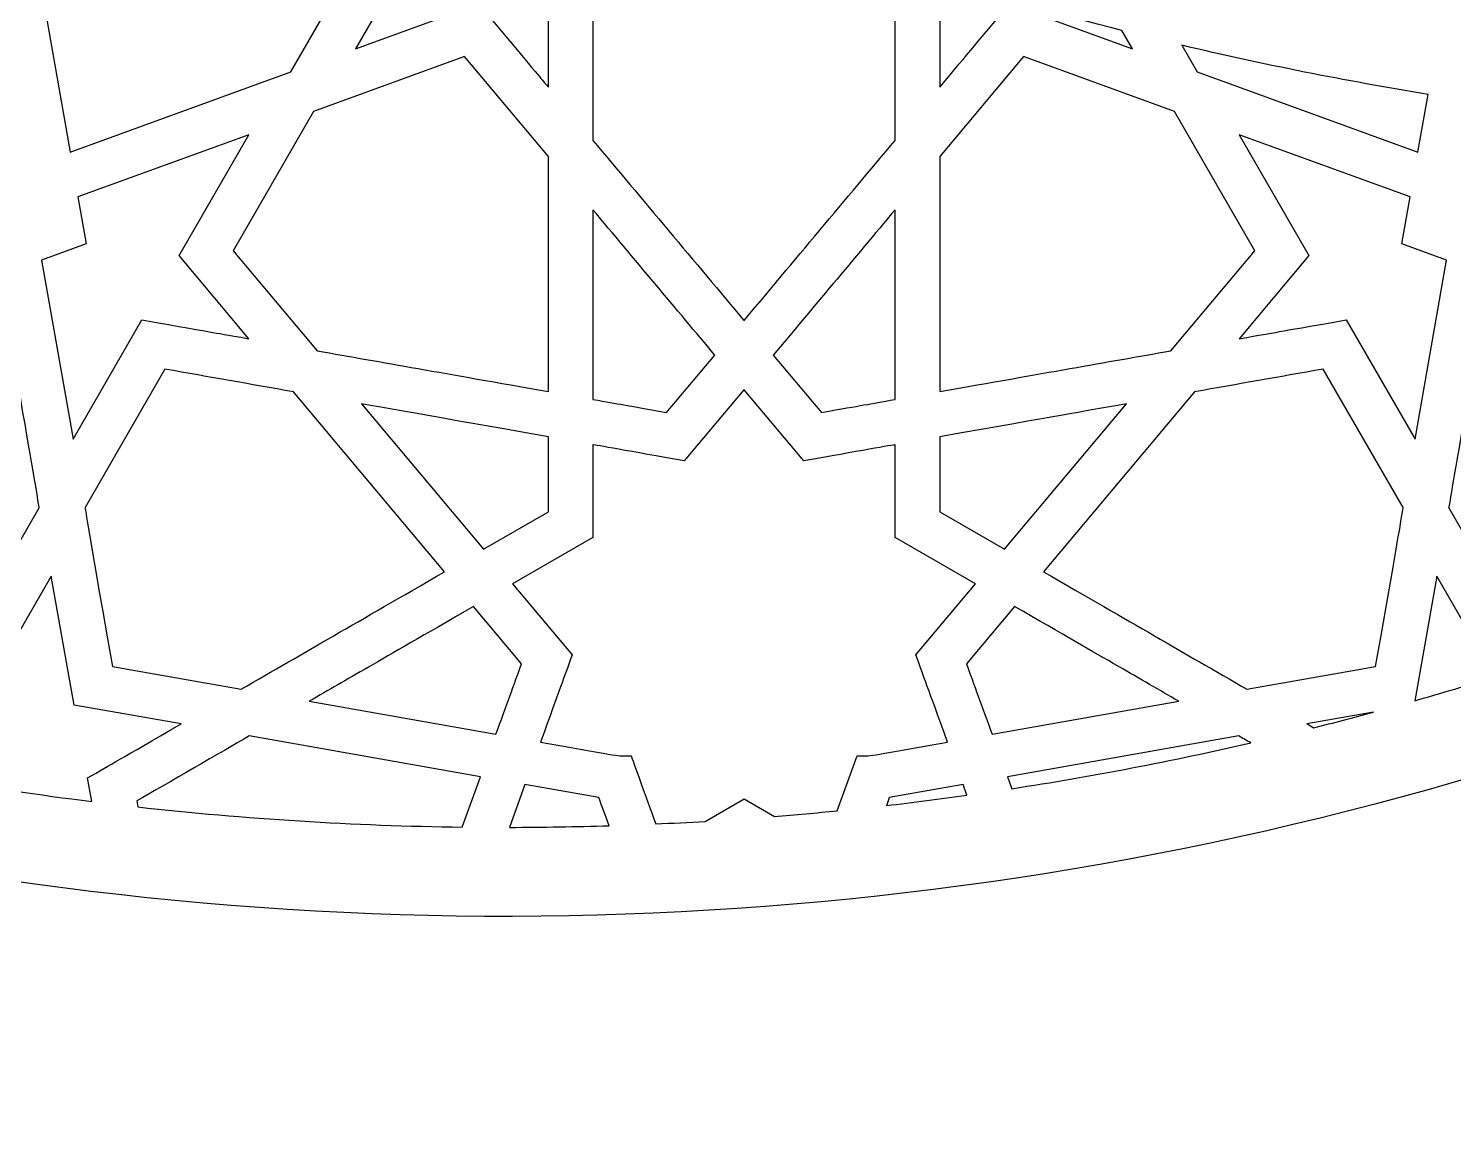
# Model space of a CAD drawing. Header units: millimetres. Extents: x -117 to 92, y -106 to 100.
# Drawn here: x -4.35 to 38.02, y -105.9 to -73.44 of the extents above; entities that cross this region are included whole.
import ezdxf

# ---------------------------------------------------------------- set-up
doc = ezdxf.new("R2010")
doc.units = ezdxf.units.MM
doc.header["$MEASUREMENT"] = 0
doc.layers.add('layer 1', color=7, linetype='Continuous')

msp = doc.modelspace()

# ---------------------------------------------------------------- linework, layer by layer
at = {"layer": 'layer 1', "color": 250}
for points, knots in [([(57.6633, -74.0462), (-35.9847, -77.3063), (-82.6981, 35.9438), (-17.6417, 100.1639), (-17.6417, 100.1639), (-115.9306, 72.747), (-116.9045, -66.9385), (-19.0207, -95.6874), (-19.0207, -95.6874), (15.7699, -105.9025), (54.2608, -97.1744), (81.3982, -70.3781), (81.3982, -70.3781), (73.7401, -72.5155), (65.72, -73.7644), (57.6633, -74.0462)], [0, 0, 0, 0, 0.2, 0.2, 0.2, 0.2, 0.4, 0.4, 0.4, 0.4, 0.6, 0.6, 0.6, 0.6, 1, 1, 1, 1]), ([(57.6633, -74.0462), (-35.9847, -77.3063), (-82.6981, 35.9438), (-17.6417, 100.1639), (-17.6417, 100.1639), (-115.9306, 72.747), (-116.9045, -66.9385), (-19.0207, -95.6874), (-19.0207, -95.6874), (15.7699, -105.9025), (54.2608, -97.1744), (81.3982, -70.3781), (81.3982, -70.3781), (73.7401, -72.5155), (65.72, -73.7644), (57.6633, -74.0462)], [0, 0, 0, 0, 0.2, 0.2, 0.2, 0.2, 0.4, 0.4, 0.4, 0.4, 0.6, 0.6, 0.6, 0.6, 1, 1, 1, 1]), ([(-4.3286, -70.2448), (-4.3286, -70.2448), (-1.9745, -66.1671), (-1.9745, -66.1671), (-1.9745, -66.1671), (-1.9745, -66.1671), (2.5139, -67.3706), (2.5139, -67.3706), (2.5139, -67.3706), (2.5139, -67.3706), (5.8007, -70.656), (5.8007, -70.656), (5.8007, -70.656), (5.8007, -70.656), (3.4463, -74.7339), (3.4463, -74.7339), (3.4463, -74.7339), (3.4463, -74.7339), (-3.1157, -77.1215), (-3.1157, -77.1215), (-3.1157, -77.1215), (-3.1157, -77.1215), (-4.3286, -70.2448), (-4.3286, -70.2448)], [0, 0, 0, 0, 0.1428571, 0.1428571, 0.1428571, 0.1428571, 0.2857143, 0.2857143, 0.2857143, 0.2857143, 0.4285714, 0.4285714, 0.4285714, 0.4285714, 0.5714286, 0.5714286, 0.5714286, 0.5714286, 0.7142857, 0.7142857, 0.7142857, 0.7142857, 1, 1, 1, 1]), ([(-4.3286, -70.2448), (-4.3286, -70.2448), (-1.9745, -66.1671), (-1.9745, -66.1671), (-1.9745, -66.1671), (-1.9745, -66.1671), (2.5139, -67.3706), (2.5139, -67.3706), (2.5139, -67.3706), (2.5139, -67.3706), (5.8007, -70.656), (5.8007, -70.656), (5.8007, -70.656), (5.8007, -70.656), (3.4463, -74.7339), (3.4463, -74.7339), (3.4463, -74.7339), (3.4463, -74.7339), (-3.1157, -77.1215), (-3.1157, -77.1215), (-3.1157, -77.1215), (-3.1157, -77.1215), (-4.3286, -70.2448), (-4.3286, -70.2448)], [0, 0, 0, 0, 0.1428571, 0.1428571, 0.1428571, 0.1428571, 0.2857143, 0.2857143, 0.2857143, 0.2857143, 0.4285714, 0.4285714, 0.4285714, 0.4285714, 0.5714286, 0.5714286, 0.5714286, 0.5714286, 0.7142857, 0.7142857, 0.7142857, 0.7142857, 1, 1, 1, 1]), ([(11.1178, -67.5431), (11.1178, -67.5431), (11.1178, -69.6754), (11.1178, -69.6754), (11.1178, -69.6754), (11.1178, -69.6754), (14.726, -70.6417), (14.726, -70.6417), (14.726, -70.6417), (14.726, -70.6417), (11.1062, -71.9596), (11.1062, -71.9596), (11.1062, -71.9596), (11.1062, -71.9596), (11.1062, -75.1882), (11.1062, -75.1882), (11.1062, -75.1882), (10.7541, -74.7683), (11.0945, -75.174), (9.0311, -72.7152), (9.0311, -72.7152), (9.0311, -72.7152), (5.3725, -74.0456), (5.3725, -74.0456), (5.3725, -74.0456), (5.3725, -74.0456), (7.4553, -70.4377), (7.4553, -70.4377), (7.4553, -70.4377), (7.4553, -70.4377), (5.0712, -68.0547), (5.0712, -68.0547), (5.0712, -68.0547), (5.0712, -68.0547), (8.3256, -68.9275), (8.3256, -68.9275), (8.3256, -68.9275), (8.3256, -68.9275), (9.5427, -66.8193), (9.5427, -66.8193), (9.5427, -66.8193), (10.0655, -67.0651), (10.5908, -67.3061), (11.1178, -67.5431)], [0, 0, 0, 0, 0.0833333, 0.0833333, 0.0833333, 0.0833333, 0.1666667, 0.1666667, 0.1666667, 0.1666667, 0.25, 0.25, 0.25, 0.25, 0.3333333, 0.3333333, 0.3333333, 0.3333333, 0.4166667, 0.4166667, 0.4166667, 0.4166667, 0.5, 0.5, 0.5, 0.5, 0.5833333, 0.5833333, 0.5833333, 0.5833333, 0.6666667, 0.6666667, 0.6666667, 0.6666667, 0.75, 0.75, 0.75, 0.75, 0.8333333, 0.8333333, 0.8333333, 0.8333333, 1, 1, 1, 1]), ([(11.1178, -67.5431), (11.1178, -67.5431), (11.1178, -69.6754), (11.1178, -69.6754), (11.1178, -69.6754), (11.1178, -69.6754), (14.726, -70.6417), (14.726, -70.6417), (14.726, -70.6417), (14.726, -70.6417), (11.1062, -71.9596), (11.1062, -71.9596), (11.1062, -71.9596), (11.1062, -71.9596), (11.1062, -75.1882), (11.1062, -75.1882), (11.1062, -75.1882), (10.7541, -74.7683), (11.0945, -75.174), (9.0311, -72.7152), (9.0311, -72.7152), (9.0311, -72.7152), (5.3725, -74.0456), (5.3725, -74.0456), (5.3725, -74.0456), (5.3725, -74.0456), (7.4553, -70.4377), (7.4553, -70.4377), (7.4553, -70.4377), (7.4553, -70.4377), (5.0712, -68.0547), (5.0712, -68.0547), (5.0712, -68.0547), (5.0712, -68.0547), (8.3256, -68.9275), (8.3256, -68.9275), (8.3256, -68.9275), (8.3256, -68.9275), (9.5427, -66.8193), (9.5427, -66.8193), (9.5427, -66.8193), (10.0655, -67.0651), (10.5908, -67.3061), (11.1178, -67.5431)], [0, 0, 0, 0, 0.0833333, 0.0833333, 0.0833333, 0.0833333, 0.1666667, 0.1666667, 0.1666667, 0.1666667, 0.25, 0.25, 0.25, 0.25, 0.3333333, 0.3333333, 0.3333333, 0.3333333, 0.4166667, 0.4166667, 0.4166667, 0.4166667, 0.5, 0.5, 0.5, 0.5, 0.5833333, 0.5833333, 0.5833333, 0.5833333, 0.6666667, 0.6666667, 0.6666667, 0.6666667, 0.75, 0.75, 0.75, 0.75, 0.8333333, 0.8333333, 0.8333333, 0.8333333, 1, 1, 1, 1]), ([(16.9277, -82.1192), (16.9277, -82.1192), (16.9245, -82.1154), (16.9245, -82.1154), (16.9245, -82.1154), (16.9245, -82.1154), (16.921, -82.1192), (16.921, -82.1192), (16.921, -82.1192), (15.5011, -80.4291), (13.8501, -78.4598), (12.4305, -76.7665), (12.4305, -76.7665), (12.4305, -76.4127), (12.4305, -73.6028), (12.4305, -72.8866), (12.4305, -72.8866), (12.4305, -72.8866), (16.9192, -71.2519), (16.9192, -71.2519), (16.9192, -71.2519), (16.9192, -71.2519), (21.4182, -72.8866), (21.4182, -72.8866), (21.4182, -72.8866), (21.4182, -73.2129), (21.4182, -76.0437), (21.4182, -76.7665), (21.4182, -76.7665), (19.9986, -78.4598), (18.3476, -80.4291), (16.9277, -82.1192)], [0, 0, 0, 0, 0.1111111, 0.1111111, 0.1111111, 0.1111111, 0.2222222, 0.2222222, 0.2222222, 0.2222222, 0.3333333, 0.3333333, 0.3333333, 0.3333333, 0.4444444, 0.4444444, 0.4444444, 0.4444444, 0.5555556, 0.5555556, 0.5555556, 0.5555556, 0.6666667, 0.6666667, 0.6666667, 0.6666667, 0.7777778, 0.7777778, 0.7777778, 0.7777778, 1, 1, 1, 1]), ([(16.9277, -82.1192), (16.9277, -82.1192), (16.9245, -82.1154), (16.9245, -82.1154), (16.9245, -82.1154), (16.9245, -82.1154), (16.921, -82.1192), (16.921, -82.1192), (16.921, -82.1192), (15.5011, -80.4291), (13.8501, -78.4598), (12.4305, -76.7665), (12.4305, -76.7665), (12.4305, -76.4127), (12.4305, -73.6028), (12.4305, -72.8866), (12.4305, -72.8866), (12.4305, -72.8866), (16.9192, -71.2519), (16.9192, -71.2519), (16.9192, -71.2519), (16.9192, -71.2519), (21.4182, -72.8866), (21.4182, -72.8866), (21.4182, -72.8866), (21.4182, -73.2129), (21.4182, -76.0437), (21.4182, -76.7665), (21.4182, -76.7665), (19.9986, -78.4598), (18.3476, -80.4291), (16.9277, -82.1192)], [0, 0, 0, 0, 0.1111111, 0.1111111, 0.1111111, 0.1111111, 0.2222222, 0.2222222, 0.2222222, 0.2222222, 0.3333333, 0.3333333, 0.3333333, 0.3333333, 0.4444444, 0.4444444, 0.4444444, 0.4444444, 0.5555556, 0.5555556, 0.5555556, 0.5555556, 0.6666667, 0.6666667, 0.6666667, 0.6666667, 0.7777778, 0.7777778, 0.7777778, 0.7777778, 1, 1, 1, 1]), ([(28.163, -73.5023), (28.163, -73.5023), (28.4766, -74.0456), (28.4766, -74.0456), (28.4766, -74.0456), (28.4766, -74.0456), (24.8176, -72.7152), (24.8176, -72.7152), (24.8176, -72.7152), (23.9318, -73.771), (23.628, -74.1326), (22.7425, -75.1882), (22.7425, -75.1882), (22.7425, -75.1882), (22.7425, -71.9635), (22.7425, -71.9635), (22.7425, -71.9635), (24.5325, -72.5248), (26.3398, -73.0373), (28.163, -73.5023)], [0, 0, 0, 0, 0.1666667, 0.1666667, 0.1666667, 0.1666667, 0.3333333, 0.3333333, 0.3333333, 0.3333333, 0.5, 0.5, 0.5, 0.5, 0.6666667, 0.6666667, 0.6666667, 0.6666667, 1, 1, 1, 1]), ([(28.163, -73.5023), (28.163, -73.5023), (28.4766, -74.0456), (28.4766, -74.0456), (28.4766, -74.0456), (28.4766, -74.0456), (24.8176, -72.7152), (24.8176, -72.7152), (24.8176, -72.7152), (23.9318, -73.771), (23.628, -74.1326), (22.7425, -75.1882), (22.7425, -75.1882), (22.7425, -75.1882), (22.7425, -71.9635), (22.7425, -71.9635), (22.7425, -71.9635), (24.5325, -72.5248), (26.3398, -73.0373), (28.163, -73.5023)], [0, 0, 0, 0, 0.1666667, 0.1666667, 0.1666667, 0.1666667, 0.3333333, 0.3333333, 0.3333333, 0.3333333, 0.5, 0.5, 0.5, 0.5, 0.6666667, 0.6666667, 0.6666667, 0.6666667, 1, 1, 1, 1]), ([(37.2685, -75.3985), (37.2685, -75.3985), (36.9648, -77.1215), (36.9648, -77.1215), (36.9648, -77.1215), (36.9648, -77.1215), (30.4028, -74.7339), (30.4028, -74.7339), (30.4028, -74.7339), (30.4028, -74.7339), (29.9452, -73.9415), (29.9452, -73.9415), (29.9452, -73.9415), (32.3614, -74.513), (34.804, -74.9985), (37.2685, -75.3985)], [0, 0, 0, 0, 0.2, 0.2, 0.2, 0.2, 0.4, 0.4, 0.4, 0.4, 0.6, 0.6, 0.6, 0.6, 1, 1, 1, 1]), ([(37.2685, -75.3985), (37.2685, -75.3985), (36.9648, -77.1215), (36.9648, -77.1215), (36.9648, -77.1215), (36.9648, -77.1215), (30.4028, -74.7339), (30.4028, -74.7339), (30.4028, -74.7339), (30.4028, -74.7339), (29.9452, -73.9415), (29.9452, -73.9415), (29.9452, -73.9415), (32.3614, -74.513), (34.804, -74.9985), (37.2685, -75.3985)], [0, 0, 0, 0, 0.2, 0.2, 0.2, 0.2, 0.4, 0.4, 0.4, 0.4, 0.6, 0.6, 0.6, 0.6, 1, 1, 1, 1]), ([(4.2291, -83.0202), (4.2291, -83.0202), (4.2284, -83.0199), (4.2284, -83.0199), (4.2284, -83.0199), (4.2284, -83.0199), (4.2284, -83.0199), (4.2284, -83.0199), (4.2284, -83.0199), (4.2284, -83.0199), (1.735, -80.048), (1.735, -80.048), (1.735, -80.048), (1.735, -80.048), (4.1219, -75.9094), (4.1219, -75.9094), (4.1219, -75.9094), (4.1219, -75.9094), (8.6127, -74.2766), (8.6127, -74.2766), (8.6127, -74.2766), (8.6127, -74.2766), (11.1062, -77.2481), (11.1062, -77.2481), (11.1062, -77.2481), (11.1062, -78.1294), (11.1062, -83.3811), (11.1062, -84.2334), (11.1062, -84.2334), (7.983, -83.6831), (6.1891, -83.3673), (4.2291, -83.0202)], [0, 0, 0, 0, 0.1111111, 0.1111111, 0.1111111, 0.1111111, 0.2222222, 0.2222222, 0.2222222, 0.2222222, 0.3333333, 0.3333333, 0.3333333, 0.3333333, 0.4444444, 0.4444444, 0.4444444, 0.4444444, 0.5555556, 0.5555556, 0.5555556, 0.5555556, 0.6666667, 0.6666667, 0.6666667, 0.6666667, 0.7777778, 0.7777778, 0.7777778, 0.7777778, 1, 1, 1, 1]), ([(4.2291, -83.0202), (4.2291, -83.0202), (4.2284, -83.0199), (4.2284, -83.0199), (4.2284, -83.0199), (4.2284, -83.0199), (4.2284, -83.0199), (4.2284, -83.0199), (4.2284, -83.0199), (4.2284, -83.0199), (1.735, -80.048), (1.735, -80.048), (1.735, -80.048), (1.735, -80.048), (4.1219, -75.9094), (4.1219, -75.9094), (4.1219, -75.9094), (4.1219, -75.9094), (8.6127, -74.2766), (8.6127, -74.2766), (8.6127, -74.2766), (8.6127, -74.2766), (11.1062, -77.2481), (11.1062, -77.2481), (11.1062, -77.2481), (11.1062, -78.1294), (11.1062, -83.3811), (11.1062, -84.2334), (11.1062, -84.2334), (7.983, -83.6831), (6.1891, -83.3673), (4.2291, -83.0202)], [0, 0, 0, 0, 0.1111111, 0.1111111, 0.1111111, 0.1111111, 0.2222222, 0.2222222, 0.2222222, 0.2222222, 0.3333333, 0.3333333, 0.3333333, 0.3333333, 0.4444444, 0.4444444, 0.4444444, 0.4444444, 0.5555556, 0.5555556, 0.5555556, 0.5555556, 0.6666667, 0.6666667, 0.6666667, 0.6666667, 0.7777778, 0.7777778, 0.7777778, 0.7777778, 1, 1, 1, 1]), ([(22.7425, -77.2481), (22.7425, -77.2481), (25.236, -74.2766), (25.236, -74.2766), (25.236, -74.2766), (25.236, -74.2766), (29.7268, -75.9094), (29.7268, -75.9094), (29.7268, -75.9094), (29.7268, -75.9094), (32.1137, -80.048), (32.1137, -80.048), (32.1137, -80.048), (32.1137, -80.048), (29.6206, -83.0199), (29.6206, -83.0199), (29.6206, -83.0199), (29.6206, -83.0199), (29.6203, -83.0199), (29.6203, -83.0199), (29.6203, -83.0199), (29.6203, -83.0199), (29.6199, -83.0202), (29.6199, -83.0202), (29.6199, -83.0202), (27.6592, -83.3673), (25.8636, -83.6831), (22.7425, -84.2334), (22.7425, -84.2334), (22.7425, -83.3578), (22.7425, -78.119), (22.7425, -77.2481)], [0, 0, 0, 0, 0.1111111, 0.1111111, 0.1111111, 0.1111111, 0.2222222, 0.2222222, 0.2222222, 0.2222222, 0.3333333, 0.3333333, 0.3333333, 0.3333333, 0.4444444, 0.4444444, 0.4444444, 0.4444444, 0.5555556, 0.5555556, 0.5555556, 0.5555556, 0.6666667, 0.6666667, 0.6666667, 0.6666667, 0.7777778, 0.7777778, 0.7777778, 0.7777778, 1, 1, 1, 1]), ([(22.7425, -77.2481), (22.7425, -77.2481), (25.236, -74.2766), (25.236, -74.2766), (25.236, -74.2766), (25.236, -74.2766), (29.7268, -75.9094), (29.7268, -75.9094), (29.7268, -75.9094), (29.7268, -75.9094), (32.1137, -80.048), (32.1137, -80.048), (32.1137, -80.048), (32.1137, -80.048), (29.6206, -83.0199), (29.6206, -83.0199), (29.6206, -83.0199), (29.6206, -83.0199), (29.6203, -83.0199), (29.6203, -83.0199), (29.6203, -83.0199), (29.6203, -83.0199), (29.6199, -83.0202), (29.6199, -83.0202), (29.6199, -83.0202), (27.6592, -83.3673), (25.8636, -83.6831), (22.7425, -84.2334), (22.7425, -84.2334), (22.7425, -83.3578), (22.7425, -78.119), (22.7425, -77.2481)], [0, 0, 0, 0, 0.1111111, 0.1111111, 0.1111111, 0.1111111, 0.2222222, 0.2222222, 0.2222222, 0.2222222, 0.3333333, 0.3333333, 0.3333333, 0.3333333, 0.4444444, 0.4444444, 0.4444444, 0.4444444, 0.5555556, 0.5555556, 0.5555556, 0.5555556, 0.6666667, 0.6666667, 0.6666667, 0.6666667, 0.7777778, 0.7777778, 0.7777778, 0.7777778, 1, 1, 1, 1]), ([(-2.6359, -79.8413), (-2.6359, -79.8413), (-2.8822, -78.4453), (-2.8822, -78.4453), (-2.8822, -78.4453), (-2.8822, -78.4453), (2.1964, -76.5976), (2.1964, -76.5976), (2.1964, -76.5976), (2.1964, -76.5976), (0.1249, -80.1896), (0.1249, -80.1896), (0.1249, -80.1896), (0.1249, -80.1896), (2.201, -82.6633), (2.201, -82.6633), (2.201, -82.6633), (0.8065, -82.418), (1.5028, -82.5401), (-0.9807, -82.1029), (-0.9807, -82.1029), (-0.9807, -82.1029), (-3.03, -85.6495), (-3.03, -85.6495), (-3.03, -85.6495), (-3.03, -85.6495), (-3.968, -80.3261), (-3.968, -80.3261), (-3.968, -80.3261), (-3.968, -80.3261), (-2.6359, -79.8413), (-2.6359, -79.8413)], [0, 0, 0, 0, 0.1111111, 0.1111111, 0.1111111, 0.1111111, 0.2222222, 0.2222222, 0.2222222, 0.2222222, 0.3333333, 0.3333333, 0.3333333, 0.3333333, 0.4444444, 0.4444444, 0.4444444, 0.4444444, 0.5555556, 0.5555556, 0.5555556, 0.5555556, 0.6666667, 0.6666667, 0.6666667, 0.6666667, 0.7777778, 0.7777778, 0.7777778, 0.7777778, 1, 1, 1, 1]), ([(-2.6359, -79.8413), (-2.6359, -79.8413), (-2.8822, -78.4453), (-2.8822, -78.4453), (-2.8822, -78.4453), (-2.8822, -78.4453), (2.1964, -76.5976), (2.1964, -76.5976), (2.1964, -76.5976), (2.1964, -76.5976), (0.1249, -80.1896), (0.1249, -80.1896), (0.1249, -80.1896), (0.1249, -80.1896), (2.201, -82.6633), (2.201, -82.6633), (2.201, -82.6633), (0.8065, -82.418), (1.5028, -82.5401), (-0.9807, -82.1029), (-0.9807, -82.1029), (-0.9807, -82.1029), (-3.03, -85.6495), (-3.03, -85.6495), (-3.03, -85.6495), (-3.03, -85.6495), (-3.968, -80.3261), (-3.968, -80.3261), (-3.968, -80.3261), (-3.968, -80.3261), (-2.6359, -79.8413), (-2.6359, -79.8413)], [0, 0, 0, 0, 0.1111111, 0.1111111, 0.1111111, 0.1111111, 0.2222222, 0.2222222, 0.2222222, 0.2222222, 0.3333333, 0.3333333, 0.3333333, 0.3333333, 0.4444444, 0.4444444, 0.4444444, 0.4444444, 0.5555556, 0.5555556, 0.5555556, 0.5555556, 0.6666667, 0.6666667, 0.6666667, 0.6666667, 0.7777778, 0.7777778, 0.7777778, 0.7777778, 1, 1, 1, 1]), ([(34.8298, -82.1029), (32.4436, -82.5231), (32.9791, -82.429), (31.6481, -82.6633), (31.6481, -82.6633), (31.6481, -82.6633), (33.7238, -80.1896), (33.7238, -80.1896), (33.7238, -80.1896), (33.7238, -80.1896), (31.6523, -76.5976), (31.6523, -76.5976), (31.6523, -76.5976), (31.6523, -76.5976), (36.7309, -78.4453), (36.7309, -78.4453), (36.7309, -78.4453), (36.7309, -78.4453), (36.4846, -79.8413), (36.4846, -79.8413), (36.4846, -79.8413), (36.4846, -79.8413), (37.8167, -80.3261), (37.8167, -80.3261), (37.8167, -80.3261), (37.8167, -80.3261), (36.8787, -85.6495), (36.8787, -85.6495), (36.8787, -85.6495), (36.8787, -85.6495), (34.8298, -82.1029), (34.8298, -82.1029)], [0, 0, 0, 0, 0.1111111, 0.1111111, 0.1111111, 0.1111111, 0.2222222, 0.2222222, 0.2222222, 0.2222222, 0.3333333, 0.3333333, 0.3333333, 0.3333333, 0.4444444, 0.4444444, 0.4444444, 0.4444444, 0.5555556, 0.5555556, 0.5555556, 0.5555556, 0.6666667, 0.6666667, 0.6666667, 0.6666667, 0.7777778, 0.7777778, 0.7777778, 0.7777778, 1, 1, 1, 1]), ([(34.8298, -82.1029), (32.4436, -82.5231), (32.9791, -82.429), (31.6481, -82.6633), (31.6481, -82.6633), (31.6481, -82.6633), (33.7238, -80.1896), (33.7238, -80.1896), (33.7238, -80.1896), (33.7238, -80.1896), (31.6523, -76.5976), (31.6523, -76.5976), (31.6523, -76.5976), (31.6523, -76.5976), (36.7309, -78.4453), (36.7309, -78.4453), (36.7309, -78.4453), (36.7309, -78.4453), (36.4846, -79.8413), (36.4846, -79.8413), (36.4846, -79.8413), (36.4846, -79.8413), (37.8167, -80.3261), (37.8167, -80.3261), (37.8167, -80.3261), (37.8167, -80.3261), (36.8787, -85.6495), (36.8787, -85.6495), (36.8787, -85.6495), (36.8787, -85.6495), (34.8298, -82.1029), (34.8298, -82.1029)], [0, 0, 0, 0, 0.1111111, 0.1111111, 0.1111111, 0.1111111, 0.2222222, 0.2222222, 0.2222222, 0.2222222, 0.3333333, 0.3333333, 0.3333333, 0.3333333, 0.4444444, 0.4444444, 0.4444444, 0.4444444, 0.5555556, 0.5555556, 0.5555556, 0.5555556, 0.6666667, 0.6666667, 0.6666667, 0.6666667, 0.7777778, 0.7777778, 0.7777778, 0.7777778, 1, 1, 1, 1]), ([(16.0567, -83.1493), (16.0567, -83.1493), (14.6234, -84.8557), (14.6234, -84.8557), (14.6234, -84.8557), (13.3064, -84.6228), (13.2747, -84.6176), (12.4305, -84.4677), (12.4305, -84.4677), (12.4305, -84.4677), (12.4305, -78.8275), (12.4305, -78.8275), (12.4305, -78.8275), (13.6405, -80.2707), (14.9267, -81.8042), (16.0567, -83.1493)], [0, 0, 0, 0, 0.2, 0.2, 0.2, 0.2, 0.4, 0.4, 0.4, 0.4, 0.6, 0.6, 0.6, 0.6, 1, 1, 1, 1]), ([(16.0567, -83.1493), (16.0567, -83.1493), (14.6234, -84.8557), (14.6234, -84.8557), (14.6234, -84.8557), (13.3064, -84.6228), (13.2747, -84.6176), (12.4305, -84.4677), (12.4305, -84.4677), (12.4305, -84.4677), (12.4305, -78.8275), (12.4305, -78.8275), (12.4305, -78.8275), (13.6405, -80.2707), (14.9267, -81.8042), (16.0567, -83.1493)], [0, 0, 0, 0, 0.2, 0.2, 0.2, 0.2, 0.4, 0.4, 0.4, 0.4, 0.6, 0.6, 0.6, 0.6, 1, 1, 1, 1]), ([(21.4182, -78.8275), (21.4182, -78.8275), (21.4182, -84.4677), (21.4182, -84.4677), (21.4182, -84.4677), (20.5962, -84.6137), (20.4908, -84.6318), (19.2253, -84.8557), (19.2253, -84.8557), (19.2253, -84.8557), (17.792, -83.1493), (17.792, -83.1493), (17.792, -83.1493), (18.922, -81.8042), (20.2082, -80.2707), (21.4182, -78.8275)], [0, 0, 0, 0, 0.2, 0.2, 0.2, 0.2, 0.4, 0.4, 0.4, 0.4, 0.6, 0.6, 0.6, 0.6, 1, 1, 1, 1]), ([(21.4182, -78.8275), (21.4182, -78.8275), (21.4182, -84.4677), (21.4182, -84.4677), (21.4182, -84.4677), (20.5962, -84.6137), (20.4908, -84.6318), (19.2253, -84.8557), (19.2253, -84.8557), (19.2253, -84.8557), (17.792, -83.1493), (17.792, -83.1493), (17.792, -83.1493), (18.922, -81.8042), (20.2082, -80.2707), (21.4182, -78.8275)], [0, 0, 0, 0, 0.2, 0.2, 0.2, 0.2, 0.4, 0.4, 0.4, 0.4, 0.6, 0.6, 0.6, 0.6, 1, 1, 1, 1]), ([(-11.7944, -83.1755), (-11.7944, -83.1755), (-5.3029, -80.8121), (-5.2317, -80.7861), (-5.2317, -80.7861), (-3.9832, -87.8681), (-4.0354, -87.6924), (-4.0354, -87.6924), (-4.0354, -87.6924), (-4.0354, -87.6924), (-6.3881, -91.767), (-6.3881, -91.767), (-6.3881, -91.767), (-6.3881, -91.767), (-10.8765, -90.5633), (-10.8765, -90.5633), (-10.8765, -90.5633), (-10.8789, -90.5612), (-14.1608, -87.2804), (-14.163, -87.2779), (-14.163, -87.2779), (-14.163, -87.2779), (-11.7944, -83.1755), (-11.7944, -83.1755)], [0, 0, 0, 0, 0.1428571, 0.1428571, 0.1428571, 0.1428571, 0.2857143, 0.2857143, 0.2857143, 0.2857143, 0.4285714, 0.4285714, 0.4285714, 0.4285714, 0.5714286, 0.5714286, 0.5714286, 0.5714286, 0.7142857, 0.7142857, 0.7142857, 0.7142857, 1, 1, 1, 1]), ([(-11.7944, -83.1755), (-11.7944, -83.1755), (-5.3029, -80.8121), (-5.2317, -80.7861), (-5.2317, -80.7861), (-3.9832, -87.8681), (-4.0354, -87.6924), (-4.0354, -87.6924), (-4.0354, -87.6924), (-4.0354, -87.6924), (-6.3881, -91.767), (-6.3881, -91.767), (-6.3881, -91.767), (-6.3881, -91.767), (-10.8765, -90.5633), (-10.8765, -90.5633), (-10.8765, -90.5633), (-10.8789, -90.5612), (-14.1608, -87.2804), (-14.163, -87.2779), (-14.163, -87.2779), (-14.163, -87.2779), (-11.7944, -83.1755), (-11.7944, -83.1755)], [0, 0, 0, 0, 0.1428571, 0.1428571, 0.1428571, 0.1428571, 0.2857143, 0.2857143, 0.2857143, 0.2857143, 0.4285714, 0.4285714, 0.4285714, 0.4285714, 0.5714286, 0.5714286, 0.5714286, 0.5714286, 0.7142857, 0.7142857, 0.7142857, 0.7142857, 1, 1, 1, 1]), ([(40.2368, -91.767), (40.2368, -91.767), (37.8841, -87.6924), (37.8841, -87.6924), (37.8841, -87.6924), (37.8841, -87.6924), (37.7807, -88.1602), (39.0804, -80.7861), (39.0804, -80.7861), (39.0804, -80.7861), (45.4403, -83.1013), (45.4403, -83.1013), (45.4403, -83.1013), (45.4403, -83.1013), (45.4406, -83.1018), (45.4406, -83.1018), (45.4406, -83.1018), (45.4406, -83.1018), (45.6431, -83.1755), (45.6431, -83.1755), (45.6431, -83.1755), (45.6431, -83.1755), (48.012, -87.2779), (48.012, -87.2779), (48.012, -87.2779), (48.0067, -87.2831), (44.7305, -90.5583), (44.7252, -90.5633), (44.7252, -90.5633), (44.7252, -90.5633), (40.2368, -91.767), (40.2368, -91.767)], [0, 0, 0, 0, 0.1111111, 0.1111111, 0.1111111, 0.1111111, 0.2222222, 0.2222222, 0.2222222, 0.2222222, 0.3333333, 0.3333333, 0.3333333, 0.3333333, 0.4444444, 0.4444444, 0.4444444, 0.4444444, 0.5555556, 0.5555556, 0.5555556, 0.5555556, 0.6666667, 0.6666667, 0.6666667, 0.6666667, 0.7777778, 0.7777778, 0.7777778, 0.7777778, 1, 1, 1, 1]), ([(40.2368, -91.767), (40.2368, -91.767), (37.8841, -87.6924), (37.8841, -87.6924), (37.8841, -87.6924), (37.8841, -87.6924), (37.7807, -88.1602), (39.0804, -80.7861), (39.0804, -80.7861), (39.0804, -80.7861), (45.4403, -83.1013), (45.4403, -83.1013), (45.4403, -83.1013), (45.4403, -83.1013), (45.4406, -83.1018), (45.4406, -83.1018), (45.4406, -83.1018), (45.4406, -83.1018), (45.6431, -83.1755), (45.6431, -83.1755), (45.6431, -83.1755), (45.6431, -83.1755), (48.012, -87.2779), (48.012, -87.2779), (48.012, -87.2779), (48.0067, -87.2831), (44.7305, -90.5583), (44.7252, -90.5633), (44.7252, -90.5633), (44.7252, -90.5633), (40.2368, -91.767), (40.2368, -91.767)], [0, 0, 0, 0, 0.1111111, 0.1111111, 0.1111111, 0.1111111, 0.2222222, 0.2222222, 0.2222222, 0.2222222, 0.3333333, 0.3333333, 0.3333333, 0.3333333, 0.4444444, 0.4444444, 0.4444444, 0.4444444, 0.5555556, 0.5555556, 0.5555556, 0.5555556, 0.6666667, 0.6666667, 0.6666667, 0.6666667, 0.7777778, 0.7777778, 0.7777778, 0.7777778, 1, 1, 1, 1]), ([(-0.2977, -83.5678), (1.0545, -83.8062), (2.2102, -84.0097), (3.5243, -84.2404), (3.5243, -84.2404), (3.5243, -84.2404), (8.0151, -89.5929), (8.0151, -89.5929), (8.0151, -89.5929), (5.3622, -91.1239), (3.9021, -91.966), (1.9682, -93.0836), (1.9682, -93.0836), (1.9682, -93.0836), (-1.8577, -92.4094), (-1.8577, -92.4094), (-1.8577, -92.4094), (-2.7474, -87.37), (-2.6257, -87.9439), (-2.6723, -87.6775), (-2.6723, -87.6775), (-2.6723, -87.6775), (-0.2977, -83.5678), (-0.2977, -83.5678)], [0, 0, 0, 0, 0.1428571, 0.1428571, 0.1428571, 0.1428571, 0.2857143, 0.2857143, 0.2857143, 0.2857143, 0.4285714, 0.4285714, 0.4285714, 0.4285714, 0.5714286, 0.5714286, 0.5714286, 0.5714286, 0.7142857, 0.7142857, 0.7142857, 0.7142857, 1, 1, 1, 1]), ([(-0.2977, -83.5678), (1.0545, -83.8062), (2.2102, -84.0097), (3.5243, -84.2404), (3.5243, -84.2404), (3.5243, -84.2404), (8.0151, -89.5929), (8.0151, -89.5929), (8.0151, -89.5929), (5.3622, -91.1239), (3.9021, -91.966), (1.9682, -93.0836), (1.9682, -93.0836), (1.9682, -93.0836), (-1.8577, -92.4094), (-1.8577, -92.4094), (-1.8577, -92.4094), (-2.7474, -87.37), (-2.6257, -87.9439), (-2.6723, -87.6775), (-2.6723, -87.6775), (-2.6723, -87.6775), (-0.2977, -83.5678), (-0.2977, -83.5678)], [0, 0, 0, 0, 0.1428571, 0.1428571, 0.1428571, 0.1428571, 0.2857143, 0.2857143, 0.2857143, 0.2857143, 0.4285714, 0.4285714, 0.4285714, 0.4285714, 0.5714286, 0.5714286, 0.5714286, 0.5714286, 0.7142857, 0.7142857, 0.7142857, 0.7142857, 1, 1, 1, 1]), ([(35.7064, -92.4094), (35.7064, -92.4094), (31.8805, -93.0836), (31.8805, -93.0836), (31.8805, -93.0836), (29.9466, -91.966), (28.4861, -91.1239), (25.8339, -89.5929), (25.8339, -89.5929), (25.8339, -89.5929), (30.3244, -84.2404), (30.3244, -84.2404), (30.3244, -84.2404), (31.6385, -84.0097), (32.7949, -83.8059), (34.1468, -83.5678), (34.1468, -83.5678), (34.1468, -83.5678), (36.5213, -87.6775), (36.5213, -87.6775), (36.5213, -87.6775), (36.5111, -87.7361), (36.6395, -87.1266), (35.7064, -92.4094)], [0, 0, 0, 0, 0.1428571, 0.1428571, 0.1428571, 0.1428571, 0.2857143, 0.2857143, 0.2857143, 0.2857143, 0.4285714, 0.4285714, 0.4285714, 0.4285714, 0.5714286, 0.5714286, 0.5714286, 0.5714286, 0.7142857, 0.7142857, 0.7142857, 0.7142857, 1, 1, 1, 1]), ([(35.7064, -92.4094), (35.7064, -92.4094), (31.8805, -93.0836), (31.8805, -93.0836), (31.8805, -93.0836), (29.9466, -91.966), (28.4861, -91.1239), (25.8339, -89.5929), (25.8339, -89.5929), (25.8339, -89.5929), (30.3244, -84.2404), (30.3244, -84.2404), (30.3244, -84.2404), (31.6385, -84.0097), (32.7949, -83.8059), (34.1468, -83.5678), (34.1468, -83.5678), (34.1468, -83.5678), (36.5213, -87.6775), (36.5213, -87.6775), (36.5213, -87.6775), (36.5111, -87.7361), (36.6395, -87.1266), (35.7064, -92.4094)], [0, 0, 0, 0, 0.1428571, 0.1428571, 0.1428571, 0.1428571, 0.2857143, 0.2857143, 0.2857143, 0.2857143, 0.4285714, 0.4285714, 0.4285714, 0.4285714, 0.5714286, 0.5714286, 0.5714286, 0.5714286, 0.7142857, 0.7142857, 0.7142857, 0.7142857, 1, 1, 1, 1]), ([(17.8269, -96.8646), (17.8269, -96.8646), (16.9245, -96.344), (16.9245, -96.344), (16.9245, -96.344), (16.9245, -96.344), (15.7699, -97.01), (15.7699, -97.01), (15.7699, -97.01), (15.2802, -97.0392), (14.7899, -97.0636), (14.2992, -97.0858), (14.2992, -97.0858), (14.0254, -96.3323), (13.6059, -95.1776), (13.5618, -95.0578), (13.5618, -95.0578), (13.0352, -95.0578), (13.5015, -95.1188), (10.8709, -94.6555), (10.8709, -94.6555), (11.4653, -93.0257), (11.5545, -92.7774), (11.8149, -92.0623), (11.8149, -92.0623), (11.8149, -92.0623), (10.0439, -89.9513), (10.0439, -89.9513), (10.0439, -89.9513), (10.0439, -89.9513), (10.0439, -89.9506), (10.0439, -89.9506), (10.0439, -89.9506), (10.0439, -89.9506), (12.4305, -88.5719), (12.4305, -88.5719), (12.4305, -88.5719), (12.4305, -88.5719), (12.4305, -85.8128), (12.4305, -85.8128), (12.4305, -85.8128), (12.4682, -85.8195), (13.5559, -86.0115), (15.1455, -86.293), (15.1455, -86.293), (15.1455, -86.293), (16.921, -84.1791), (16.921, -84.1791), (16.921, -84.1791), (16.921, -84.1791), (16.9245, -84.1837), (16.9245, -84.1837), (16.9245, -84.1837), (16.9245, -84.1837), (16.9281, -84.1791), (16.9281, -84.1791), (16.9281, -84.1791), (16.9281, -84.1791), (18.7032, -86.293), (18.7032, -86.293), (18.7032, -86.293), (20.2932, -86.0115), (21.3805, -85.8195), (21.4182, -85.8128), (21.4182, -85.8128), (21.4182, -85.8128), (21.4182, -88.5719), (21.4182, -88.5719), (21.4182, -88.5719), (21.4182, -88.5719), (23.8051, -89.9506), (23.8051, -89.9506), (23.8051, -89.9506), (23.8051, -89.9506), (23.8048, -89.9509), (23.8048, -89.9509), (23.8048, -89.9509), (23.8048, -89.9509), (23.8051, -89.9513), (23.8051, -89.9513), (23.8051, -89.9513), (23.8051, -89.9513), (22.0338, -92.0623), (22.0338, -92.0623), (22.0338, -92.0623), (22.2818, -92.7435), (22.3816, -93.0205), (22.9778, -94.6555), (22.9778, -94.6555), (20.3482, -95.1188), (20.8139, -95.0578), (20.2869, -95.0578), (20.2869, -95.0578), (20.2869, -95.0578), (19.6914, -96.6964), (19.6914, -96.6964), (19.6914, -96.6964), (19.0708, -96.7581), (18.4492, -96.8146), (17.8269, -96.8646)], [0, 0, 0, 0, 0.0384615, 0.0384615, 0.0384615, 0.0384615, 0.0769231, 0.0769231, 0.0769231, 0.0769231, 0.1153846, 0.1153846, 0.1153846, 0.1153846, 0.1538462, 0.1538462, 0.1538462, 0.1538462, 0.1923077, 0.1923077, 0.1923077, 0.1923077, 0.2307692, 0.2307692, 0.2307692, 0.2307692, 0.2692308, 0.2692308, 0.2692308, 0.2692308, 0.3076923, 0.3076923, 0.3076923, 0.3076923, 0.3461538, 0.3461538, 0.3461538, 0.3461538, 0.3846154, 0.3846154, 0.3846154, 0.3846154, 0.4230769, 0.4230769, 0.4230769, 0.4230769, 0.4615385, 0.4615385, 0.4615385, 0.4615385, 0.5, 0.5, 0.5, 0.5, 0.5384615, 0.5384615, 0.5384615, 0.5384615, 0.5769231, 0.5769231, 0.5769231, 0.5769231, 0.6153846, 0.6153846, 0.6153846, 0.6153846, 0.6538462, 0.6538462, 0.6538462, 0.6538462, 0.6923077, 0.6923077, 0.6923077, 0.6923077, 0.7307692, 0.7307692, 0.7307692, 0.7307692, 0.7692308, 0.7692308, 0.7692308, 0.7692308, 0.8076923, 0.8076923, 0.8076923, 0.8076923, 0.8461538, 0.8461538, 0.8461538, 0.8461538, 0.8846154, 0.8846154, 0.8846154, 0.8846154, 0.9230769, 0.9230769, 0.9230769, 0.9230769, 1, 1, 1, 1]), ([(17.8269, -96.8646), (17.8269, -96.8646), (16.9245, -96.344), (16.9245, -96.344), (16.9245, -96.344), (16.9245, -96.344), (15.7699, -97.01), (15.7699, -97.01), (15.7699, -97.01), (15.2802, -97.0392), (14.7899, -97.0636), (14.2992, -97.0858), (14.2992, -97.0858), (14.0254, -96.3323), (13.6059, -95.1776), (13.5618, -95.0578), (13.5618, -95.0578), (13.0352, -95.0578), (13.5015, -95.1188), (10.8709, -94.6555), (10.8709, -94.6555), (11.4653, -93.0257), (11.5545, -92.7774), (11.8149, -92.0623), (11.8149, -92.0623), (11.8149, -92.0623), (10.0439, -89.9513), (10.0439, -89.9513), (10.0439, -89.9513), (10.0439, -89.9513), (10.0439, -89.9506), (10.0439, -89.9506), (10.0439, -89.9506), (10.0439, -89.9506), (12.4305, -88.5719), (12.4305, -88.5719), (12.4305, -88.5719), (12.4305, -88.5719), (12.4305, -85.8128), (12.4305, -85.8128), (12.4305, -85.8128), (12.4682, -85.8195), (13.5559, -86.0115), (15.1455, -86.293), (15.1455, -86.293), (15.1455, -86.293), (16.921, -84.1791), (16.921, -84.1791), (16.921, -84.1791), (16.921, -84.1791), (16.9245, -84.1837), (16.9245, -84.1837), (16.9245, -84.1837), (16.9245, -84.1837), (16.9281, -84.1791), (16.9281, -84.1791), (16.9281, -84.1791), (16.9281, -84.1791), (18.7032, -86.293), (18.7032, -86.293), (18.7032, -86.293), (20.2932, -86.0115), (21.3805, -85.8195), (21.4182, -85.8128), (21.4182, -85.8128), (21.4182, -85.8128), (21.4182, -88.5719), (21.4182, -88.5719), (21.4182, -88.5719), (21.4182, -88.5719), (23.8051, -89.9506), (23.8051, -89.9506), (23.8051, -89.9506), (23.8051, -89.9506), (23.8048, -89.9509), (23.8048, -89.9509), (23.8048, -89.9509), (23.8048, -89.9509), (23.8051, -89.9513), (23.8051, -89.9513), (23.8051, -89.9513), (23.8051, -89.9513), (22.0338, -92.0623), (22.0338, -92.0623), (22.0338, -92.0623), (22.2818, -92.7435), (22.3816, -93.0205), (22.9778, -94.6555), (22.9778, -94.6555), (20.3482, -95.1188), (20.8139, -95.0578), (20.2869, -95.0578), (20.2869, -95.0578), (20.2869, -95.0578), (19.6914, -96.6964), (19.6914, -96.6964), (19.6914, -96.6964), (19.0708, -96.7581), (18.4492, -96.8146), (17.8269, -96.8646)], [0, 0, 0, 0, 0.0384615, 0.0384615, 0.0384615, 0.0384615, 0.0769231, 0.0769231, 0.0769231, 0.0769231, 0.1153846, 0.1153846, 0.1153846, 0.1153846, 0.1538462, 0.1538462, 0.1538462, 0.1538462, 0.1923077, 0.1923077, 0.1923077, 0.1923077, 0.2307692, 0.2307692, 0.2307692, 0.2307692, 0.2692308, 0.2692308, 0.2692308, 0.2692308, 0.3076923, 0.3076923, 0.3076923, 0.3076923, 0.3461538, 0.3461538, 0.3461538, 0.3461538, 0.3846154, 0.3846154, 0.3846154, 0.3846154, 0.4230769, 0.4230769, 0.4230769, 0.4230769, 0.4615385, 0.4615385, 0.4615385, 0.4615385, 0.5, 0.5, 0.5, 0.5, 0.5384615, 0.5384615, 0.5384615, 0.5384615, 0.5769231, 0.5769231, 0.5769231, 0.5769231, 0.6153846, 0.6153846, 0.6153846, 0.6153846, 0.6538462, 0.6538462, 0.6538462, 0.6538462, 0.6923077, 0.6923077, 0.6923077, 0.6923077, 0.7307692, 0.7307692, 0.7307692, 0.7307692, 0.7692308, 0.7692308, 0.7692308, 0.7692308, 0.8076923, 0.8076923, 0.8076923, 0.8076923, 0.8461538, 0.8461538, 0.8461538, 0.8461538, 0.8846154, 0.8846154, 0.8846154, 0.8846154, 0.9230769, 0.9230769, 0.9230769, 0.9230769, 1, 1, 1, 1]), ([(5.5534, -84.5989), (7.0266, -84.8593), (7.3371, -84.9136), (11.1062, -85.5782), (11.1062, -85.5782), (11.1062, -85.5782), (11.1062, -87.8078), (11.1062, -87.8078), (11.1062, -87.8078), (11.1062, -87.8078), (9.1796, -88.9212), (9.1796, -88.9212), (9.1796, -88.9212), (9.1796, -88.9212), (5.5534, -84.5989), (5.5534, -84.5989)], [0, 0, 0, 0, 0.2, 0.2, 0.2, 0.2, 0.4, 0.4, 0.4, 0.4, 0.6, 0.6, 0.6, 0.6, 1, 1, 1, 1]), ([(5.5534, -84.5989), (7.0266, -84.8593), (7.3371, -84.9136), (11.1062, -85.5782), (11.1062, -85.5782), (11.1062, -85.5782), (11.1062, -87.8078), (11.1062, -87.8078), (11.1062, -87.8078), (11.1062, -87.8078), (9.1796, -88.9212), (9.1796, -88.9212), (9.1796, -88.9212), (9.1796, -88.9212), (5.5534, -84.5989), (5.5534, -84.5989)], [0, 0, 0, 0, 0.2, 0.2, 0.2, 0.2, 0.4, 0.4, 0.4, 0.4, 0.6, 0.6, 0.6, 0.6, 1, 1, 1, 1]), ([(22.7425, -85.5782), (26.3991, -84.9333), (26.8446, -84.8553), (28.2953, -84.5989), (28.2953, -84.5989), (28.2953, -84.5989), (24.6691, -88.9212), (24.6691, -88.9212), (24.6691, -88.9212), (24.6691, -88.9212), (22.7425, -87.8078), (22.7425, -87.8078), (22.7425, -87.8078), (22.7425, -87.8078), (22.7425, -85.5782), (22.7425, -85.5782)], [0, 0, 0, 0, 0.2, 0.2, 0.2, 0.2, 0.4, 0.4, 0.4, 0.4, 0.6, 0.6, 0.6, 0.6, 1, 1, 1, 1]), ([(22.7425, -85.5782), (26.3991, -84.9333), (26.8446, -84.8553), (28.2953, -84.5989), (28.2953, -84.5989), (28.2953, -84.5989), (24.6691, -88.9212), (24.6691, -88.9212), (24.6691, -88.9212), (24.6691, -88.9212), (22.7425, -87.8078), (22.7425, -87.8078), (22.7425, -87.8078), (22.7425, -87.8078), (22.7425, -85.5782), (22.7425, -85.5782)], [0, 0, 0, 0, 0.2, 0.2, 0.2, 0.2, 0.4, 0.4, 0.4, 0.4, 0.6, 0.6, 0.6, 0.6, 1, 1, 1, 1]), ([(-7.1451, -95.7233), (-7.1451, -95.7233), (-6.6216, -94.816), (-6.6216, -94.816), (-6.6216, -94.816), (-6.6216, -94.816), (-9.0018, -92.437), (-9.0018, -92.437), (-9.0018, -92.437), (-9.0018, -92.437), (-5.7492, -93.3093), (-5.7492, -93.3093), (-5.7492, -93.3093), (-5.7492, -93.3093), (-3.6773, -89.7202), (-3.6773, -89.7202), (-3.6773, -89.7202), (-3.6773, -89.7202), (-3.0004, -93.5524), (-3.0004, -93.5524), (-3.0004, -93.5524), (-3.0004, -93.5524), (0.1838, -94.1137), (0.1838, -94.1137), (0.1838, -94.1137), (-1.6453, -95.1695), (-1.8711, -95.3), (-2.5985, -95.7206), (-2.5985, -95.7206), (-2.5985, -95.7206), (-2.4751, -96.4198), (-2.4751, -96.4198), (-2.4751, -96.4198), (-4.0372, -96.2247), (-5.5943, -95.9919), (-7.1451, -95.7233)], [0, 0, 0, 0, 0.1, 0.1, 0.1, 0.1, 0.2, 0.2, 0.2, 0.2, 0.3, 0.3, 0.3, 0.3, 0.4, 0.4, 0.4, 0.4, 0.5, 0.5, 0.5, 0.5, 0.6, 0.6, 0.6, 0.6, 0.7, 0.7, 0.7, 0.7, 0.8, 0.8, 0.8, 0.8, 1, 1, 1, 1]), ([(-7.1451, -95.7233), (-7.1451, -95.7233), (-6.6216, -94.816), (-6.6216, -94.816), (-6.6216, -94.816), (-6.6216, -94.816), (-9.0018, -92.437), (-9.0018, -92.437), (-9.0018, -92.437), (-9.0018, -92.437), (-5.7492, -93.3093), (-5.7492, -93.3093), (-5.7492, -93.3093), (-5.7492, -93.3093), (-3.6773, -89.7202), (-3.6773, -89.7202), (-3.6773, -89.7202), (-3.6773, -89.7202), (-3.0004, -93.5524), (-3.0004, -93.5524), (-3.0004, -93.5524), (-3.0004, -93.5524), (0.1838, -94.1137), (0.1838, -94.1137), (0.1838, -94.1137), (-1.6453, -95.1695), (-1.8711, -95.3), (-2.5985, -95.7206), (-2.5985, -95.7206), (-2.5985, -95.7206), (-2.4751, -96.4198), (-2.4751, -96.4198), (-2.4751, -96.4198), (-4.0372, -96.2247), (-5.5943, -95.9919), (-7.1451, -95.7233)], [0, 0, 0, 0, 0.1, 0.1, 0.1, 0.1, 0.2, 0.2, 0.2, 0.2, 0.3, 0.3, 0.3, 0.3, 0.4, 0.4, 0.4, 0.4, 0.5, 0.5, 0.5, 0.5, 0.6, 0.6, 0.6, 0.6, 0.7, 0.7, 0.7, 0.7, 0.8, 0.8, 0.8, 0.8, 1, 1, 1, 1]), ([(36.8716, -93.4246), (36.8716, -93.4246), (37.526, -89.7202), (37.526, -89.7202), (37.526, -89.7202), (37.526, -89.7202), (39.2536, -92.7125), (39.2536, -92.7125), (39.2536, -92.7125), (38.4623, -92.9594), (37.6686, -93.1978), (36.8716, -93.4246)], [0, 0, 0, 0, 0.25, 0.25, 0.25, 0.25, 0.5, 0.5, 0.5, 0.5, 1, 1, 1, 1]), ([(36.8716, -93.4246), (36.8716, -93.4246), (37.526, -89.7202), (37.526, -89.7202), (37.526, -89.7202), (37.526, -89.7202), (39.2536, -92.7125), (39.2536, -92.7125), (39.2536, -92.7125), (38.4623, -92.9594), (37.6686, -93.1978), (36.8716, -93.4246)], [0, 0, 0, 0, 0.25, 0.25, 0.25, 0.25, 0.5, 0.5, 0.5, 0.5, 1, 1, 1, 1]), ([(8.8794, -90.6234), (8.8794, -90.6234), (10.3092, -92.3279), (10.3092, -92.3279), (10.3092, -92.3279), (10.0997, -92.9044), (9.839, -93.6202), (9.5469, -94.4217), (9.5469, -94.4217), (9.5469, -94.4217), (3.9959, -93.4416), (3.9959, -93.4416), (3.9959, -93.4416), (5.1922, -92.7505), (5.8794, -92.3543), (8.8794, -90.6234)], [0, 0, 0, 0, 0.2, 0.2, 0.2, 0.2, 0.4, 0.4, 0.4, 0.4, 0.6, 0.6, 0.6, 0.6, 1, 1, 1, 1]), ([(8.8794, -90.6234), (8.8794, -90.6234), (10.3092, -92.3279), (10.3092, -92.3279), (10.3092, -92.3279), (10.0997, -92.9044), (9.839, -93.6202), (9.5469, -94.4217), (9.5469, -94.4217), (9.5469, -94.4217), (3.9959, -93.4416), (3.9959, -93.4416), (3.9959, -93.4416), (5.1922, -92.7505), (5.8794, -92.3543), (8.8794, -90.6234)], [0, 0, 0, 0, 0.2, 0.2, 0.2, 0.2, 0.4, 0.4, 0.4, 0.4, 0.6, 0.6, 0.6, 0.6, 1, 1, 1, 1]), ([(24.9696, -90.6234), (27.8455, -92.2828), (28.6389, -92.7403), (29.8528, -93.4416), (29.8528, -93.4416), (29.8528, -93.4416), (24.3022, -94.4217), (24.3022, -94.4217), (24.3022, -94.4217), (24.0097, -93.6202), (23.749, -92.9044), (23.5395, -92.3279), (23.5395, -92.3279), (23.5395, -92.3279), (24.9696, -90.6234), (24.9696, -90.6234)], [0, 0, 0, 0, 0.2, 0.2, 0.2, 0.2, 0.4, 0.4, 0.4, 0.4, 0.6, 0.6, 0.6, 0.6, 1, 1, 1, 1]), ([(24.9696, -90.6234), (27.8455, -92.2828), (28.6389, -92.7403), (29.8528, -93.4416), (29.8528, -93.4416), (29.8528, -93.4416), (24.3022, -94.4217), (24.3022, -94.4217), (24.3022, -94.4217), (24.0097, -93.6202), (23.749, -92.9044), (23.5395, -92.3279), (23.5395, -92.3279), (23.5395, -92.3279), (24.9696, -90.6234), (24.9696, -90.6234)], [0, 0, 0, 0, 0.2, 0.2, 0.2, 0.2, 0.4, 0.4, 0.4, 0.4, 0.6, 0.6, 0.6, 0.6, 1, 1, 1, 1]), ([(33.8639, -94.2287), (33.7986, -94.191), (33.7351, -94.1543), (33.6652, -94.1137), (33.6652, -94.1137), (33.6652, -94.1137), (35.6394, -93.7659), (35.6394, -93.7659), (35.6394, -93.7659), (35.0492, -93.9257), (34.4572, -94.0798), (33.8639, -94.2287)], [0, 0, 0, 0, 0.25, 0.25, 0.25, 0.25, 0.5, 0.5, 0.5, 0.5, 1, 1, 1, 1]), ([(33.8639, -94.2287), (33.7986, -94.191), (33.7351, -94.1543), (33.6652, -94.1137), (33.6652, -94.1137), (33.6652, -94.1137), (35.6394, -93.7659), (35.6394, -93.7659), (35.6394, -93.7659), (35.0492, -93.9257), (34.4572, -94.0798), (33.8639, -94.2287)], [0, 0, 0, 0, 0.25, 0.25, 0.25, 0.25, 0.5, 0.5, 0.5, 0.5, 1, 1, 1, 1]), ([(-1.1024, -96.5817), (-1.1024, -96.5817), (-1.1338, -96.4033), (-1.1338, -96.4033), (-1.1338, -96.4033), (-0.2395, -95.8868), (1.3952, -94.9438), (2.213, -94.4714), (2.213, -94.4714), (2.213, -94.4714), (9.0858, -95.6849), (9.0858, -95.6849), (9.0858, -95.6849), (9.0858, -95.6849), (9.0858, -95.6849), (9.0858, -95.6849), (9.0858, -95.6849), (9.0858, -95.6849), (9.0865, -95.6853), (9.0865, -95.6853), (9.0865, -95.6853), (9.0865, -95.6853), (8.5425, -97.1803), (8.5425, -97.1803), (8.5425, -97.1803), (5.3188, -97.1385), (2.0994, -96.937), (-1.1024, -96.5817)], [0, 0, 0, 0, 0.125, 0.125, 0.125, 0.125, 0.25, 0.25, 0.25, 0.25, 0.375, 0.375, 0.375, 0.375, 0.5, 0.5, 0.5, 0.5, 0.625, 0.625, 0.625, 0.625, 0.75, 0.75, 0.75, 0.75, 1, 1, 1, 1]), ([(-1.1024, -96.5817), (-1.1024, -96.5817), (-1.1338, -96.4033), (-1.1338, -96.4033), (-1.1338, -96.4033), (-0.2395, -95.8868), (1.3952, -94.9438), (2.213, -94.4714), (2.213, -94.4714), (2.213, -94.4714), (9.0858, -95.6849), (9.0858, -95.6849), (9.0858, -95.6849), (9.0858, -95.6849), (9.0858, -95.6849), (9.0858, -95.6849), (9.0858, -95.6849), (9.0858, -95.6849), (9.0865, -95.6853), (9.0865, -95.6853), (9.0865, -95.6853), (9.0865, -95.6853), (8.5425, -97.1803), (8.5425, -97.1803), (8.5425, -97.1803), (5.3188, -97.1385), (2.0994, -96.937), (-1.1024, -96.5817)], [0, 0, 0, 0, 0.125, 0.125, 0.125, 0.125, 0.25, 0.25, 0.25, 0.25, 0.375, 0.375, 0.375, 0.375, 0.5, 0.5, 0.5, 0.5, 0.625, 0.625, 0.625, 0.625, 0.75, 0.75, 0.75, 0.75, 1, 1, 1, 1]), ([(24.891, -96.0388), (24.891, -96.0388), (24.7622, -95.6853), (24.7622, -95.6853), (24.7622, -95.6853), (24.7622, -95.6853), (24.7629, -95.6849), (24.7629, -95.6849), (24.7629, -95.6849), (24.7629, -95.6849), (24.7629, -95.6849), (24.7629, -95.6849), (24.7629, -95.6849), (24.7629, -95.6849), (31.6357, -94.4714), (31.6357, -94.4714), (31.6357, -94.4714), (31.7423, -94.5331), (31.8633, -94.603), (31.9945, -94.6785), (31.9945, -94.6785), (29.6468, -95.2182), (27.2775, -95.6719), (24.891, -96.0388)], [0, 0, 0, 0, 0.1428571, 0.1428571, 0.1428571, 0.1428571, 0.2857143, 0.2857143, 0.2857143, 0.2857143, 0.4285714, 0.4285714, 0.4285714, 0.4285714, 0.5714286, 0.5714286, 0.5714286, 0.5714286, 0.7142857, 0.7142857, 0.7142857, 0.7142857, 1, 1, 1, 1]), ([(24.891, -96.0388), (24.891, -96.0388), (24.7622, -95.6853), (24.7622, -95.6853), (24.7622, -95.6853), (24.7622, -95.6853), (24.7629, -95.6849), (24.7629, -95.6849), (24.7629, -95.6849), (24.7629, -95.6849), (24.7629, -95.6849), (24.7629, -95.6849), (24.7629, -95.6849), (24.7629, -95.6849), (31.6357, -94.4714), (31.6357, -94.4714), (31.6357, -94.4714), (31.7423, -94.5331), (31.8633, -94.603), (31.9945, -94.6785), (31.9945, -94.6785), (29.6468, -95.2182), (27.2775, -95.6719), (24.891, -96.0388)], [0, 0, 0, 0, 0.1428571, 0.1428571, 0.1428571, 0.1428571, 0.2857143, 0.2857143, 0.2857143, 0.2857143, 0.4285714, 0.4285714, 0.4285714, 0.4285714, 0.5714286, 0.5714286, 0.5714286, 0.5714286, 0.7142857, 0.7142857, 0.7142857, 0.7142857, 1, 1, 1, 1]), ([(9.9487, -97.1892), (9.9487, -97.1892), (10.4108, -95.9189), (10.4108, -95.9189), (10.4108, -95.9189), (10.4108, -95.9189), (12.6069, -96.3059), (12.6069, -96.3059), (12.6069, -96.3059), (12.7124, -96.5969), (12.7741, -96.7669), (12.9092, -97.1387), (12.9092, -97.1387), (11.9239, -97.169), (10.9372, -97.1878), (9.9487, -97.1892)], [0, 0, 0, 0, 0.2, 0.2, 0.2, 0.2, 0.4, 0.4, 0.4, 0.4, 0.6, 0.6, 0.6, 0.6, 1, 1, 1, 1]), ([(9.9487, -97.1892), (9.9487, -97.1892), (10.4108, -95.9189), (10.4108, -95.9189), (10.4108, -95.9189), (10.4108, -95.9189), (12.6069, -96.3059), (12.6069, -96.3059), (12.6069, -96.3059), (12.7124, -96.5969), (12.7741, -96.7669), (12.9092, -97.1387), (12.9092, -97.1387), (11.9239, -97.169), (10.9372, -97.1878), (9.9487, -97.1892)], [0, 0, 0, 0, 0.2, 0.2, 0.2, 0.2, 0.4, 0.4, 0.4, 0.4, 0.6, 0.6, 0.6, 0.6, 1, 1, 1, 1]), ([(21.1568, -96.5408), (21.1836, -96.4673), (21.2108, -96.3922), (21.2422, -96.3059), (21.2422, -96.3059), (21.2422, -96.3059), (23.4379, -95.9189), (23.4379, -95.9189), (23.4379, -95.9189), (23.4379, -95.9189), (23.5525, -96.2335), (23.5525, -96.2335), (23.5525, -96.2335), (22.7559, -96.345), (21.9573, -96.4487), (21.1568, -96.5408)], [0, 0, 0, 0, 0.2, 0.2, 0.2, 0.2, 0.4, 0.4, 0.4, 0.4, 0.6, 0.6, 0.6, 0.6, 1, 1, 1, 1]), ([(21.1568, -96.5408), (21.1836, -96.4673), (21.2108, -96.3922), (21.2422, -96.3059), (21.2422, -96.3059), (21.2422, -96.3059), (23.4379, -95.9189), (23.4379, -95.9189), (23.4379, -95.9189), (23.4379, -95.9189), (23.5525, -96.2335), (23.5525, -96.2335), (23.5525, -96.2335), (22.7559, -96.345), (21.9573, -96.4487), (21.1568, -96.5408)], [0, 0, 0, 0, 0.2, 0.2, 0.2, 0.2, 0.4, 0.4, 0.4, 0.4, 0.6, 0.6, 0.6, 0.6, 1, 1, 1, 1])]:
    msp.add_open_spline(points, degree=3, knots=knots, dxfattribs=at)

doc.saveas('drawing.dxf')
